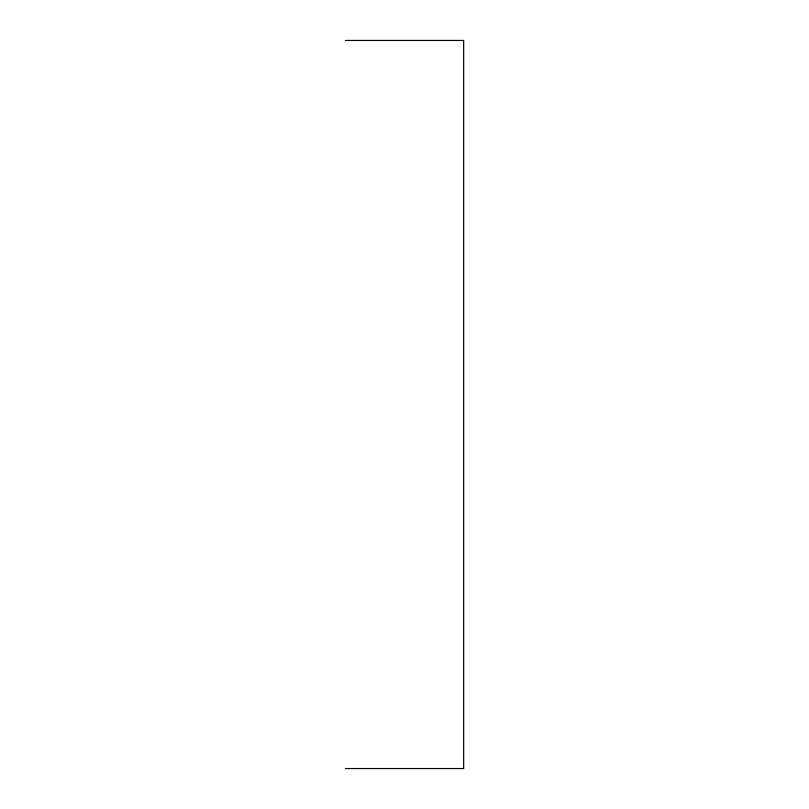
<?xml version="1.0" encoding="UTF-8"?>
<svg xmlns="http://www.w3.org/2000/svg" width="809" height="809" viewBox="0 0 809 809"><rect width="100%" height="100%" fill="white"/><g stroke="black" fill="none" stroke-linecap="round" stroke-linejoin="round"><path stroke-width="1.21" d="M345.342 40.45L463.658 40.45L463.658 768.55L345.342 768.55"/></g></svg>
